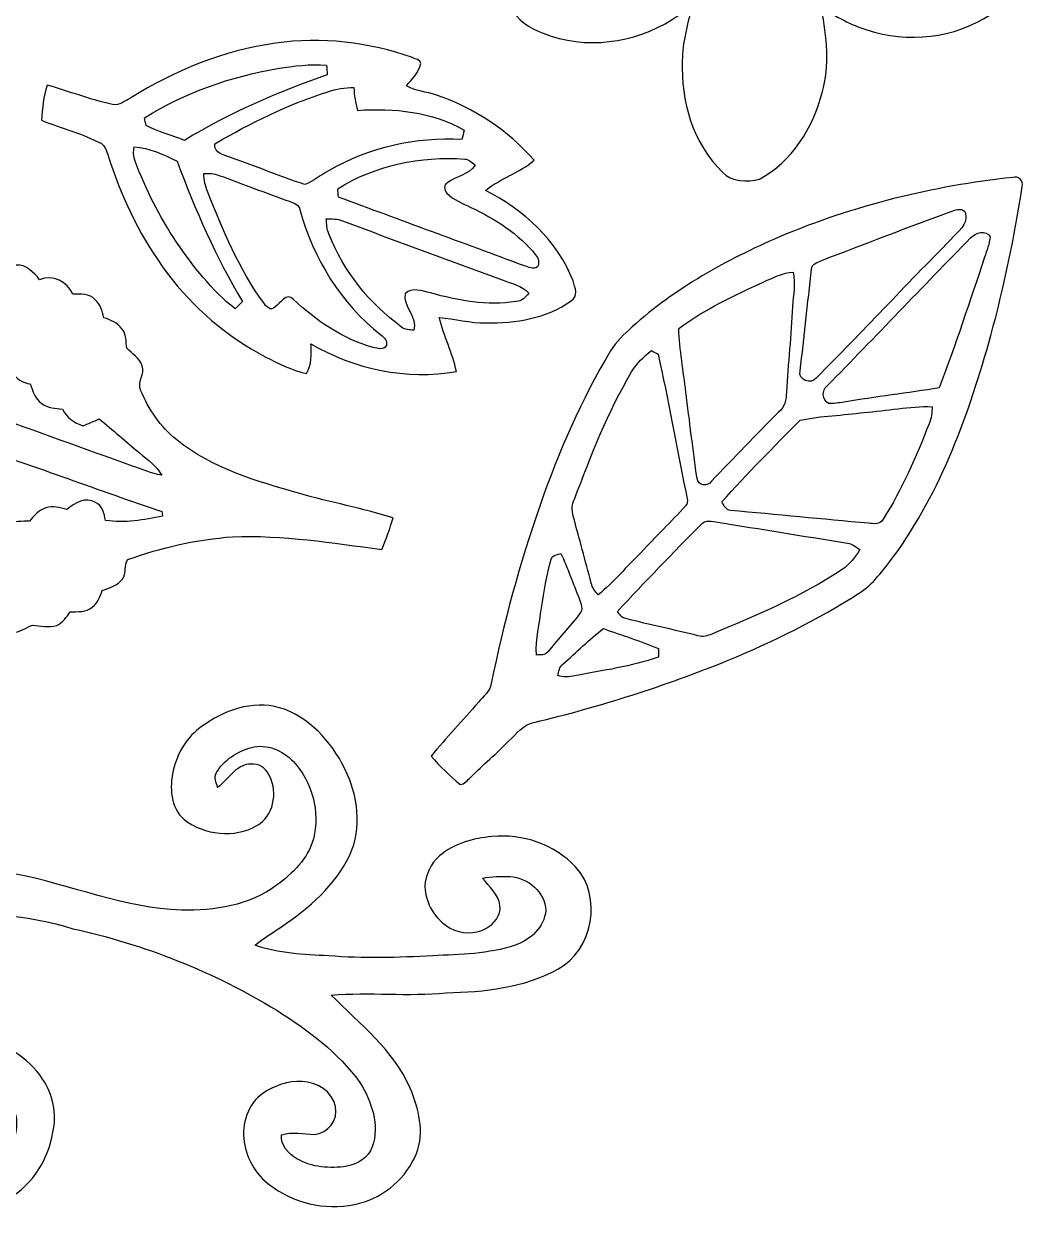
# Model space of a CAD drawing. Header units: centimetres. Extents: x -11.7 to 11.7, y -13.3 to 13.3.
# Drawn here: x -1.77 to 11.44, y -13.33 to 2.39 of the extents above; entities that cross this region are included whole.
import ezdxf

# ---------------------------------------------------------------- set-up
doc = ezdxf.new("R2010")
doc.units = ezdxf.units.CM
doc.header["$MEASUREMENT"] = 0
doc.layers.add('Camada 1', color=7, linetype='Continuous')

msp = doc.modelspace()

# ---------------------------------------------------------------- linework, layer by layer
at = {"layer": 'Camada 1', "color": 156}
for points, knots in [([(5.87092, 6.72253), (5.95665, 6.78602), (6.06283, 6.83823), (6.17254, 6.82271), (6.17254, 6.82271), (6.8587, 6.76592), (7.46583, 6.28085), (7.73818, 5.65891), (7.73818, 5.65891), (7.78333, 5.56153), (7.80625, 5.44934), (7.88704, 5.37245), (7.88704, 5.37245), (8.00417, 5.61128), (8.12305, 5.85504), (8.30721, 6.05048), (8.30721, 6.05048), (8.64059, 6.42513), (9.12529, 6.68301), (9.63153, 6.69288), (9.63153, 6.69288), (9.86825, 6.71405), (10.11025, 6.53379), (10.14801, 6.29742), (10.14801, 6.29742), (10.2824, 5.69524), (10.07533, 5.04189), (9.65763, 4.59527), (9.65763, 4.59527), (9.55604, 4.47781), (9.41809, 4.39737), (9.32638, 4.27073), (9.32638, 4.27073), (9.84708, 4.27284), (10.37766, 4.10069), (10.76077, 3.73944), (10.76077, 3.73944), (10.95798, 3.55141), (11.12626, 3.32317), (11.21233, 3.0621), (11.21233, 3.0621), (11.27619, 2.86103), (11.17988, 2.62149), (10.99784, 2.51566), (10.99784, 2.51566), (10.52194, 2.20345), (9.90177, 2.13218), (9.36412, 2.31527), (9.36412, 2.31527), (9.15034, 2.37243), (8.96761, 2.49977), (8.76723, 2.58692), (8.76723, 2.58692), (8.83567, 2.2232), (8.87659, 1.84467), (8.77534, 1.48237), (8.77534, 1.48237), (8.65116, 1.0234), (8.37881, 0.56938), (7.94666, 0.34466), (7.94666, 0.34466), (7.78474, 0.30339), (7.57765, 0.29986), (7.45771, 0.43673), (7.45771, 0.43673), (7.06754, 0.81138), (6.90597, 1.37795), (6.92784, 1.90782), (6.92784, 1.90782), (6.92714, 2.14453), (7.00122, 2.37137), (7.04249, 2.60208), (7.04249, 2.60208), (6.95642, 2.55763), (6.87599, 2.50367), (6.79484, 2.45109), (6.79484, 2.45109), (6.29496, 2.13359), (5.64515, 2.04716), (5.09023, 2.26764), (5.09023, 2.26764), (4.91912, 2.3368), (4.72827, 2.43134), (4.67606, 2.62502), (4.67606, 2.62502), (4.59951, 2.78553), (4.66972, 2.95804), (4.73004, 3.1108), (4.73004, 3.1108), (4.95618, 3.63149), (5.42712, 4.03401), (5.97076, 4.19206), (5.97076, 4.19206), (6.12844, 4.24108), (6.2925, 4.26402), (6.45337, 4.30072), (6.45337, 4.30072), (6.35353, 4.41325), (6.23217, 4.50391), (6.1348, 4.61856), (6.1348, 4.61856), (5.77849, 5.00803), (5.57917, 5.54177), (5.61622, 6.0706), (5.61622, 6.0706), (5.63245, 6.30237), (5.66983, 6.57506), (5.87092, 6.72253)], [0, 0, 0, 0, 0.03571429, 0.03571429, 0.03571429, 0.03571429, 0.07142857, 0.07142857, 0.07142857, 0.07142857, 0.10714286, 0.10714286, 0.10714286, 0.10714286, 0.14285714, 0.14285714, 0.14285714, 0.14285714, 0.17857143, 0.17857143, 0.17857143, 0.17857143, 0.21428571, 0.21428571, 0.21428571, 0.21428571, 0.25, 0.25, 0.25, 0.25, 0.28571429, 0.28571429, 0.28571429, 0.28571429, 0.32142857, 0.32142857, 0.32142857, 0.32142857, 0.35714286, 0.35714286, 0.35714286, 0.35714286, 0.39285714, 0.39285714, 0.39285714, 0.39285714, 0.42857143, 0.42857143, 0.42857143, 0.42857143, 0.46428571, 0.46428571, 0.46428571, 0.46428571, 0.5, 0.5, 0.5, 0.5, 0.53571429, 0.53571429, 0.53571429, 0.53571429, 0.57142857, 0.57142857, 0.57142857, 0.57142857, 0.60714286, 0.60714286, 0.60714286, 0.60714286, 0.64285714, 0.64285714, 0.64285714, 0.64285714, 0.67857143, 0.67857143, 0.67857143, 0.67857143, 0.71428571, 0.71428571, 0.71428571, 0.71428571, 0.75, 0.75, 0.75, 0.75, 0.78571429, 0.78571429, 0.78571429, 0.78571429, 0.82142857, 0.82142857, 0.82142857, 0.82142857, 0.85714286, 0.85714286, 0.85714286, 0.85714286, 0.89285714, 0.89285714, 0.89285714, 0.89285714, 0.92857143, 0.92857143, 0.92857143, 0.92857143, 1, 1, 1, 1]), ([(-0.35453, 1.41498), (0.22613, 1.77799), (0.87524, 2.04116), (1.55539, 2.13676), (1.55539, 2.13676), (2.16146, 2.22496), (2.78765, 2.15335), (3.36337, 1.94734), (3.36337, 1.94734), (3.39972, 1.92439), (3.47132, 1.92369), (3.4738, 1.86867), (3.4738, 1.86867), (3.45581, 1.74907), (3.35526, 1.66616), (3.28436, 1.57551), (3.28436, 1.57551), (3.40501, 1.50354), (3.54999, 1.49895), (3.68017, 1.45167), (3.68017, 1.45167), (4.17512, 1.28517), (4.62986, 0.98953), (4.96992, 0.59124), (4.96992, 0.59124), (4.77767, 0.4265), (4.52683, 0.35312), (4.33, 0.19507), (4.33, 0.19507), (4.82988, -0.06349), (5.28177, -0.46531), (5.48498, -1.00153), (5.48498, -1.00153), (5.5118, -1.08691), (5.56119, -1.20755), (5.45994, -1.26293), (5.45994, -1.26293), (5.13997, -1.49613), (4.72546, -1.56104), (4.33775, -1.55397), (4.33775, -1.55397), (4.1282, -1.56104), (3.92606, -1.49754), (3.71863, -1.48271), (3.71863, -1.48271), (3.77789, -1.72578), (3.89395, -1.95121), (3.94582, -2.19604), (3.94582, -2.19604), (3.29035, -2.31034), (2.59503, -2.16958), (2.02423, -1.8295), (2.02423, -1.8295), (2.03022, -1.96391), (2.0387, -2.10397), (1.96427, -2.2232), (1.96427, -2.2232), (1.77129, -2.18263), (1.59631, -2.08845), (1.42168, -2.00096), (1.42168, -2.00096), (0.91227, -1.73848), (0.4713, -1.3529), (0.12629, -0.89675), (0.12629, -0.89675), (-0.20601, -0.45614), (-0.45225, 0.04514), (-0.62512, 0.56797), (-0.62512, 0.56797), (-0.66111, 0.6491), (-0.66604, 0.756), (-0.74048, 0.81209), (-0.74048, 0.81209), (-0.99272, 0.9458), (-1.27175, 1.01494), (-1.53528, 1.12006), (-1.53528, 1.12006), (-1.52118, 1.27599), (-1.50707, 1.43403), (-1.45803, 1.58362), (-1.45803, 1.58362), (-1.1691, 1.50388), (-0.88971, 1.3903), (-0.59548, 1.32961), (-0.59548, 1.32961), (-0.50517, 1.3081), (-0.43003, 1.37688), (-0.35453, 1.41498)], [0, 0, 0, 0, 0.04347826, 0.04347826, 0.04347826, 0.04347826, 0.08695652, 0.08695652, 0.08695652, 0.08695652, 0.13043478, 0.13043478, 0.13043478, 0.13043478, 0.17391304, 0.17391304, 0.17391304, 0.17391304, 0.2173913, 0.2173913, 0.2173913, 0.2173913, 0.26086957, 0.26086957, 0.26086957, 0.26086957, 0.30434783, 0.30434783, 0.30434783, 0.30434783, 0.34782609, 0.34782609, 0.34782609, 0.34782609, 0.39130435, 0.39130435, 0.39130435, 0.39130435, 0.43478261, 0.43478261, 0.43478261, 0.43478261, 0.47826087, 0.47826087, 0.47826087, 0.47826087, 0.52173913, 0.52173913, 0.52173913, 0.52173913, 0.56521739, 0.56521739, 0.56521739, 0.56521739, 0.60869565, 0.60869565, 0.60869565, 0.60869565, 0.65217391, 0.65217391, 0.65217391, 0.65217391, 0.69565217, 0.69565217, 0.69565217, 0.69565217, 0.73913043, 0.73913043, 0.73913043, 0.73913043, 0.7826087, 0.7826087, 0.7826087, 0.7826087, 0.82608696, 0.82608696, 0.82608696, 0.82608696, 0.86956522, 0.86956522, 0.86956522, 0.86956522, 0.91304348, 0.91304348, 0.91304348, 0.91304348, 1, 1, 1, 1]), ([(1.58467, 1.8034), (1.58467, 1.8034), (1.58467, 1.8034), (1.58467, 1.8034), (1.58467, 1.8034), (0.96519, 1.69862), (0.36089, 1.48342), (-0.17426, 1.15288), (-0.17426, 1.15288), (-0.16791, 1.11794), (-0.1598, 1.08374), (-0.14993, 1.04951), (-0.14993, 1.04951), (0.01023, 0.9659), (0.18803, 0.92251), (0.35524, 0.85443), (0.35524, 0.85443), (0.94684, 1.21637), (1.58608, 1.49224), (2.23943, 1.72049), (2.23943, 1.72049), (2.23731, 1.7526), (2.23343, 1.81645), (2.23131, 1.8482), (2.23131, 1.8482), (2.01471, 1.86407), (1.79811, 1.83868), (1.58467, 1.8034)], [0, 0, 0, 0, 0.125, 0.125, 0.125, 0.125, 0.25, 0.25, 0.25, 0.25, 0.375, 0.375, 0.375, 0.375, 0.5, 0.5, 0.5, 0.5, 0.625, 0.625, 0.625, 0.625, 0.75, 0.75, 0.75, 0.75, 1, 1, 1, 1]), ([(2.24683, 1.49506), (2.24683, 1.49506), (2.24683, 1.49506), (2.24683, 1.49506), (2.24683, 1.49506), (1.72366, 1.32927), (1.22695, 1.0862), (0.75494, 0.80785), (0.75494, 0.80785), (0.74329, 0.67768), (0.88511, 0.6604), (0.97754, 0.62264), (0.97754, 0.62264), (1.3014, 0.51223), (1.61642, 0.37711), (1.94239, 0.27305), (1.94239, 0.27305), (2.06128, 0.30973), (2.1537, 0.40181), (2.26413, 0.45755), (2.26413, 0.45755), (2.79293, 0.7627), (3.40959, 0.89712), (4.01778, 0.86642), (4.01778, 0.86642), (4.02766, 0.90805), (4.03789, 0.94967), (4.04847, 0.99094), (4.04847, 0.99094), (3.62479, 1.23331), (3.11714, 1.28376), (2.63806, 1.25095), (2.63806, 1.25095), (2.6102, 1.34937), (2.59679, 1.45026), (2.59115, 1.55187), (2.59115, 1.55187), (2.47368, 1.55468), (2.35761, 1.53317), (2.24683, 1.49506)], [0, 0, 0, 0, 0.09090909, 0.09090909, 0.09090909, 0.09090909, 0.18181818, 0.18181818, 0.18181818, 0.18181818, 0.27272727, 0.27272727, 0.27272727, 0.27272727, 0.36363636, 0.36363636, 0.36363636, 0.36363636, 0.45454545, 0.45454545, 0.45454545, 0.45454545, 0.54545455, 0.54545455, 0.54545455, 0.54545455, 0.63636364, 0.63636364, 0.63636364, 0.63636364, 0.72727273, 0.72727273, 0.72727273, 0.72727273, 0.81818182, 0.81818182, 0.81818182, 0.81818182, 1, 1, 1, 1]), ([(-0.30938, 0.77116), (-0.30938, 0.77116), (-0.30938, 0.77116), (-0.30938, 0.77116), (-0.30938, 0.77116), (-0.32032, 0.70767), (-0.32349, 0.64276), (-0.29632, 0.58208), (-0.29632, 0.58208), (-0.15733, 0.20496), (0.0275, -0.15487), (0.24906, -0.49035), (0.24906, -0.49035), (0.47308, -0.80997), (0.71402, -1.12818), (1.02481, -1.36877), (1.02481, -1.36877), (1.05621, -1.33667), (1.08795, -1.30457), (1.12006, -1.27282), (1.12006, -1.27282), (0.77152, -0.6865), (0.49318, -0.06139), (0.25893, 0.5782), (0.25893, 0.5782), (0.0822, 0.66922), (-0.10971, 0.7514), (-0.30938, 0.77116)], [0, 0, 0, 0, 0.125, 0.125, 0.125, 0.125, 0.25, 0.25, 0.25, 0.25, 0.375, 0.375, 0.375, 0.375, 0.5, 0.5, 0.5, 0.5, 0.625, 0.625, 0.625, 0.625, 0.75, 0.75, 0.75, 0.75, 1, 1, 1, 1]), ([(2.37808, 0.21695), (2.37808, 0.21695), (2.37808, 0.21695), (2.37808, 0.21695), (2.37808, 0.21695), (2.38054, 0.18944), (2.38548, 0.13404), (2.38794, 0.10653), (2.38794, 0.10653), (3.20462, -0.19967), (4.02519, -0.49671), (4.84258, -0.80151), (4.84258, -0.80151), (4.89725, -0.81667), (4.96005, -0.85231), (5.01509, -0.81633), (5.01509, -0.81633), (5.0426, -0.76129), (5.03202, -0.70061), (4.99039, -0.65687), (4.99039, -0.65687), (4.76849, -0.37465), (4.45557, -0.18308), (4.13597, -0.03033), (4.13597, -0.03033), (4.02624, 0.02433), (3.90489, 0.06631), (3.82023, 0.15875), (3.82023, 0.15875), (3.78142, 0.19227), (3.77472, 0.27057), (3.82693, 0.29562), (3.82693, 0.29562), (3.94404, 0.38311), (4.10951, 0.39899), (4.19417, 0.52916), (4.19417, 0.52916), (4.14901, 0.55633), (4.11161, 0.60678), (4.05553, 0.60854), (4.05553, 0.60854), (3.47486, 0.64876), (2.87513, 0.5267), (2.37808, 0.21695)], [0, 0, 0, 0, 0.08333333, 0.08333333, 0.08333333, 0.08333333, 0.16666667, 0.16666667, 0.16666667, 0.16666667, 0.25, 0.25, 0.25, 0.25, 0.33333333, 0.33333333, 0.33333333, 0.33333333, 0.41666667, 0.41666667, 0.41666667, 0.41666667, 0.5, 0.5, 0.5, 0.5, 0.58333333, 0.58333333, 0.58333333, 0.58333333, 0.66666667, 0.66666667, 0.66666667, 0.66666667, 0.75, 0.75, 0.75, 0.75, 0.83333333, 0.83333333, 0.83333333, 0.83333333, 1, 1, 1, 1]), ([(0.60888, 0.41521), (0.60888, 0.41521), (0.60888, 0.41521), (0.60888, 0.41521), (0.60888, 0.41521), (0.6117, 0.33197), (0.62793, 0.24977), (0.66111, 0.17285), (0.66111, 0.17285), (0.86042, -0.33372), (1.07492, -0.84208), (1.39593, -1.28551), (1.39593, -1.28551), (1.42733, -1.33561), (1.49789, -1.40935), (1.55327, -1.34408), (1.55327, -1.34408), (1.6196, -1.29504), (1.70215, -1.15111), (1.79105, -1.24071), (1.79105, -1.24071), (2.09055, -1.52788), (2.44686, -1.76423), (2.84797, -1.88066), (2.84797, -1.88066), (2.90442, -1.89089), (2.98696, -1.92122), (3.02083, -1.8549), (3.02083, -1.8549), (3.03742, -1.79139), (2.99154, -1.74659), (2.94604, -1.71167), (2.94604, -1.71167), (2.42111, -1.29857), (2.05139, -0.70272), (1.87924, -0.05997), (1.87924, -0.05997), (1.87006, 0.01093), (1.7928, 0.0268), (1.73848, 0.05079), (1.73848, 0.05079), (1.42769, 0.16191), (1.11936, 0.27905), (0.80963, 0.39263), (0.80963, 0.39263), (0.74577, 0.41945), (0.67627, 0.41875), (0.60888, 0.41521)], [0, 0, 0, 0, 0.07692308, 0.07692308, 0.07692308, 0.07692308, 0.15384615, 0.15384615, 0.15384615, 0.15384615, 0.23076923, 0.23076923, 0.23076923, 0.23076923, 0.30769231, 0.30769231, 0.30769231, 0.30769231, 0.38461538, 0.38461538, 0.38461538, 0.38461538, 0.46153846, 0.46153846, 0.46153846, 0.46153846, 0.53846154, 0.53846154, 0.53846154, 0.53846154, 0.61538462, 0.61538462, 0.61538462, 0.61538462, 0.69230769, 0.69230769, 0.69230769, 0.69230769, 0.76923077, 0.76923077, 0.76923077, 0.76923077, 0.84615385, 0.84615385, 0.84615385, 0.84615385, 1, 1, 1, 1]), ([(8.2109, -0.41909), (9.19091, -0.00565), (10.23479, 0.25293), (11.29135, 0.36583), (11.29135, 0.36583), (11.36261, 0.39158), (11.44198, 0.31855), (11.41482, 0.24589), (11.41482, 0.24589), (11.3171, -0.41733), (11.17599, -1.07385), (11.00242, -1.72084), (11.00242, -1.72084), (10.71633, -2.74601), (10.34944, -3.77225), (9.71795, -4.63973), (9.71795, -4.63973), (9.57862, -4.81471), (9.44986, -5.00873), (9.25476, -5.12692), (9.25476, -5.12692), (8.71149, -5.47687), (8.12835, -5.7605), (7.53251, -6.00886), (7.53251, -6.00886), (6.70031, -6.34576), (5.8427, -6.62057), (4.96922, -6.82907), (4.96922, -6.82907), (4.82706, -6.85658), (4.73816, -6.97971), (4.63868, -7.07284), (4.63868, -7.07284), (4.47815, -7.24217), (4.29331, -7.38575), (4.13244, -7.55438), (4.13244, -7.55438), (4.09046, -7.59037), (4.05448, -7.64611), (3.99379, -7.64928), (3.99379, -7.64928), (3.85762, -7.53392), (3.72779, -7.40938), (3.61102, -7.27428), (3.61102, -7.27428), (3.81141, -7.03014), (4.02695, -6.79979), (4.23545, -6.56307), (4.23545, -6.56307), (4.29965, -6.48687), (4.38996, -6.4209), (4.40513, -6.31613), (4.40513, -6.31613), (4.56564, -5.51673), (4.7833, -4.72934), (5.05001, -3.95922), (5.05001, -3.95922), (5.29907, -3.25542), (5.59399, -2.56433), (5.98028, -1.92405), (5.98028, -1.92405), (6.05225, -1.80021), (6.16267, -1.70638), (6.26426, -1.60796), (6.26426, -1.60796), (6.83577, -1.09889), (7.51063, -0.72002), (8.2109, -0.41909)], [0, 0, 0, 0, 0.05555556, 0.05555556, 0.05555556, 0.05555556, 0.11111111, 0.11111111, 0.11111111, 0.11111111, 0.16666667, 0.16666667, 0.16666667, 0.16666667, 0.22222222, 0.22222222, 0.22222222, 0.22222222, 0.27777778, 0.27777778, 0.27777778, 0.27777778, 0.33333333, 0.33333333, 0.33333333, 0.33333333, 0.38888889, 0.38888889, 0.38888889, 0.38888889, 0.44444444, 0.44444444, 0.44444444, 0.44444444, 0.5, 0.5, 0.5, 0.5, 0.55555556, 0.55555556, 0.55555556, 0.55555556, 0.61111111, 0.61111111, 0.61111111, 0.61111111, 0.66666667, 0.66666667, 0.66666667, 0.66666667, 0.72222222, 0.72222222, 0.72222222, 0.72222222, 0.77777778, 0.77777778, 0.77777778, 0.77777778, 0.83333333, 0.83333333, 0.83333333, 0.83333333, 0.88888889, 0.88888889, 0.88888889, 0.88888889, 1, 1, 1, 1]), ([(10.49055, -0.07937), (10.49055, -0.07937), (10.49055, -0.07937), (10.49055, -0.07937), (10.49055, -0.07937), (9.9141, -0.28821), (9.34261, -0.51047), (8.7704, -0.7306), (8.7704, -0.7306), (8.71677, -0.756), (8.63458, -0.77223), (8.63423, -0.84666), (8.63423, -0.84666), (8.58307, -1.29399), (8.53687, -1.74201), (8.4843, -2.18897), (8.4843, -2.18897), (8.44337, -2.30998), (8.63458, -2.37208), (8.69984, -2.28035), (8.69984, -2.28035), (9.29604, -1.6764), (9.87743, -1.05833), (10.47291, -0.45366), (10.47291, -0.45366), (10.5597, -0.35243), (10.70539, -0.25964), (10.66765, -0.10583), (10.66765, -0.10583), (10.63308, -0.02821), (10.55122, -0.05961), (10.49055, -0.07937)], [0, 0, 0, 0, 0.11111111, 0.11111111, 0.11111111, 0.11111111, 0.22222222, 0.22222222, 0.22222222, 0.22222222, 0.33333333, 0.33333333, 0.33333333, 0.33333333, 0.44444444, 0.44444444, 0.44444444, 0.44444444, 0.55555556, 0.55555556, 0.55555556, 0.55555556, 0.66666667, 0.66666667, 0.66666667, 0.66666667, 0.77777778, 0.77777778, 0.77777778, 0.77777778, 1, 1, 1, 1]), ([(2.22744, -0.18274), (2.22744, -0.18274), (2.22744, -0.18274), (2.22744, -0.18274), (2.22744, -0.18274), (2.2299, -0.2487), (2.23485, -0.31574), (2.2606, -0.37782), (2.2606, -0.37782), (2.4518, -0.871), (2.7961, -1.29928), (3.22226, -1.61008), (3.22226, -1.61008), (3.26602, -1.64818), (3.32668, -1.64324), (3.38101, -1.65135), (3.38101, -1.65135), (3.43464, -1.4753), (3.23814, -1.34372), (3.26672, -1.16945), (3.26672, -1.16945), (3.35597, -1.07984), (3.49462, -1.13488), (3.6015, -1.1578), (3.6015, -1.1578), (3.96733, -1.26293), (4.35292, -1.33173), (4.73287, -1.27353), (4.73287, -1.27353), (4.80625, -1.26753), (4.85985, -1.21813), (4.90185, -1.1617), (4.90185, -1.1617), (4.80871, -1.06257), (4.67289, -1.03328), (4.55048, -0.98743), (4.55048, -0.98743), (3.84668, -0.72813), (3.14254, -0.46918), (2.43981, -0.20778), (2.43981, -0.20778), (2.37243, -0.17955), (2.2987, -0.18133), (2.22744, -0.18274)], [0, 0, 0, 0, 0.08333333, 0.08333333, 0.08333333, 0.08333333, 0.16666667, 0.16666667, 0.16666667, 0.16666667, 0.25, 0.25, 0.25, 0.25, 0.33333333, 0.33333333, 0.33333333, 0.33333333, 0.41666667, 0.41666667, 0.41666667, 0.41666667, 0.5, 0.5, 0.5, 0.5, 0.58333333, 0.58333333, 0.58333333, 0.58333333, 0.66666667, 0.66666667, 0.66666667, 0.66666667, 0.75, 0.75, 0.75, 0.75, 0.83333333, 0.83333333, 0.83333333, 0.83333333, 1, 1, 1, 1]), ([(10.73431, -0.4332), (10.73431, -0.4332), (10.73431, -0.4332), (10.73431, -0.4332), (10.73431, -0.4332), (10.09931, -1.0802), (9.47596, -1.73848), (8.84096, -2.38548), (8.84096, -2.38548), (8.76335, -2.4451), (8.7771, -2.56928), (8.85718, -2.62042), (8.85718, -2.62042), (8.92598, -2.62395), (8.99407, -2.60984), (9.06251, -2.59997), (9.06251, -2.59997), (9.4809, -2.53223), (9.90177, -2.47791), (10.32087, -2.41299), (10.32087, -2.41299), (10.53677, -1.84467), (10.72373, -1.26505), (10.91988, -0.68896), (10.91988, -0.68896), (10.9488, -0.59972), (10.98196, -0.51082), (10.99502, -0.41768), (10.99502, -0.41768), (10.93716, -0.32244), (10.79641, -0.36194), (10.73431, -0.4332)], [0, 0, 0, 0, 0.11111111, 0.11111111, 0.11111111, 0.11111111, 0.22222222, 0.22222222, 0.22222222, 0.22222222, 0.33333333, 0.33333333, 0.33333333, 0.33333333, 0.44444444, 0.44444444, 0.44444444, 0.44444444, 0.55555556, 0.55555556, 0.55555556, 0.55555556, 0.66666667, 0.66666667, 0.66666667, 0.66666667, 0.77777778, 0.77777778, 0.77777778, 0.77777778, 1, 1, 1, 1]), ([(-2.07115, -0.92816), (-2.01295, -0.87207), (-1.95932, -0.7888), (-1.86831, -0.79128), (-1.86831, -0.79128), (-1.73248, -0.77857), (-1.63653, -0.8911), (-1.55751, -0.9846), (-1.55751, -0.9846), (-1.3836, -0.91193), (-1.19486, -1.00929), (-1.11972, -1.17439), (-1.11972, -1.17439), (-1.01847, -1.17403), (-0.89887, -1.16346), (-0.82585, -1.24919), (-0.82585, -1.24919), (-0.75211, -1.30632), (-0.73235, -1.40017), (-0.71013, -1.4859), (-0.71013, -1.4859), (-0.6223, -1.51906), (-0.52528, -1.55081), (-0.47096, -1.63405), (-0.47096, -1.63405), (-0.40815, -1.70427), (-0.4205, -1.80304), (-0.40781, -1.88982), (-0.40781, -1.88982), (-0.33725, -1.96427), (-0.23707, -2.01789), (-0.20284, -2.12124), (-0.20284, -2.12124), (-0.16191, -2.22956), (-0.27269, -2.33469), (-0.22647, -2.44193), (-0.22647, -2.44193), (-0.11711, -2.69168), (0.03562, -2.92876), (0.25293, -3.09845), (0.25293, -3.09845), (0.71825, -3.47661), (1.30739, -3.64489), (1.87395, -3.80612), (1.87395, -3.80612), (2.28247, -3.9243), (2.70191, -4.0019), (3.10797, -4.12784), (3.10797, -4.12784), (3.07021, -4.27073), (3.0173, -4.40937), (2.95945, -4.54518), (2.95945, -4.54518), (2.30645, -4.4591), (1.65028, -4.35397), (0.98918, -4.3769), (0.98918, -4.3769), (0.51752, -4.41607), (0.04938, -4.51555), (-0.39441, -4.67959), (-0.39441, -4.67959), (-0.44484, -4.75262), (-0.4071, -4.86163), (-0.46389, -4.93572), (-0.46389, -4.93572), (-0.52634, -5.02391), (-0.635, -5.05319), (-0.73096, -5.08847), (-0.73096, -5.08847), (-0.76129, -5.16854), (-0.79162, -5.25497), (-0.86395, -5.30718), (-0.86395, -5.30718), (-0.94402, -5.3781), (-1.05657, -5.36434), (-1.15464, -5.36999), (-1.15464, -5.36999), (-1.20473, -5.4356), (-1.25095, -5.51249), (-1.32891, -5.54777), (-1.32891, -5.54777), (-1.4351, -5.58517), (-1.54622, -5.54708), (-1.65417, -5.54496), (-1.65417, -5.54496), (-1.73777, -5.5753), (-1.81256, -5.63879), (-1.905, -5.6395), (-1.905, -5.6395), (-1.98613, -5.64198), (-2.05139, -5.58623), (-2.11878, -5.54918), (-2.11878, -5.54918), (-2.22496, -5.59611), (-2.34562, -5.66807), (-2.46238, -5.60987), (-2.46238, -5.60987), (-2.5647, -5.57564), (-2.58762, -5.46169), (-2.61796, -5.37245), (-2.61796, -5.37245), (-2.65112, -5.2712), (-2.74637, -5.17771), (-2.70262, -5.06377), (-2.70262, -5.06377), (-2.67582, -4.94064), (-2.5534, -4.88385), (-2.44827, -4.84011), (-2.44827, -4.84011), (-2.42393, -4.75684), (-2.41299, -4.66302), (-2.35196, -4.59634), (-2.35196, -4.59634), (-2.28811, -4.52542), (-2.19392, -4.49791), (-2.10819, -4.46439), (-2.10819, -4.46439), (-2.08597, -4.3769), (-2.05598, -4.28412), (-1.97696, -4.23121), (-1.97696, -4.23121), (-1.89934, -4.15995), (-1.78788, -4.17617), (-1.69157, -4.17405), (-1.69157, -4.17405), (-1.63159, -4.10245), (-1.57056, -4.02061), (-1.4746, -3.99803), (-1.4746, -3.99803), (-1.38465, -3.96063), (-1.2908, -4.00049), (-1.20085, -4.01637), (-1.20085, -4.01637), (-1.09607, -3.93417), (-0.95074, -3.84315), (-0.8195, -3.92606), (-0.8195, -3.92606), (-0.72531, -3.96628), (-0.7066, -4.07282), (-0.68791, -4.16172), (-0.68791, -4.16172), (-0.43497, -4.20582), (-0.18167, -4.1543), (0.06631, -4.10632), (0.06631, -4.10632), (0.06349, -4.09117), (0.05856, -4.06118), (0.05608, -4.04636), (0.05608, -4.04636), (-0.7747, -3.7659), (-1.59419, -3.45086), (-2.43028, -3.18698), (-2.43028, -3.18698), (-2.48391, -3.2706), (-2.53753, -3.37889), (-2.64795, -3.39443), (-2.64795, -3.39443), (-2.75624, -3.41911), (-2.84692, -3.34539), (-2.93863, -3.30234), (-2.93863, -3.30234), (-3.01871, -3.30093), (-3.09457, -3.34186), (-3.1757, -3.3348), (-3.1757, -3.3348), (-3.29247, -3.33304), (-3.37361, -3.23778), (-3.43923, -3.15312), (-3.43923, -3.15312), (-3.53236, -3.1556), (-3.63607, -3.17641), (-3.71686, -3.11714), (-3.71686, -3.11714), (-3.81175, -3.06951), (-3.84562, -2.96438), (-3.88443, -2.87372), (-3.88443, -2.87372), (-3.97191, -2.84868), (-4.07034, -2.82999), (-4.12925, -2.75378), (-4.12925, -2.75378), (-4.19028, -2.69168), (-4.18923, -2.59927), (-4.2104, -2.52024), (-4.2104, -2.52024), (-4.32399, -2.48072), (-4.45276, -2.41793), (-4.48027, -2.28847), (-4.48027, -2.28847), (-4.5159, -2.19957), (-4.44853, -2.12266), (-4.4016, -2.05458), (-4.4016, -2.05458), (-4.33034, -1.96603), (-4.34021, -1.81856), (-4.22205, -1.76954), (-4.22205, -1.76954), (-4.09963, -1.70673), (-3.96662, -1.77095), (-3.85655, -1.8295), (-3.85655, -1.8295), (-3.72674, -1.69721), (-3.52178, -1.7279), (-3.38561, -1.83373), (-3.38561, -1.83373), (-3.29988, -1.80092), (-3.21027, -1.75506), (-3.11608, -1.78223), (-3.11608, -1.78223), (-3.0113, -1.79987), (-2.94252, -1.88595), (-2.885, -1.96778), (-2.885, -1.96778), (-2.78553, -1.97272), (-2.67263, -1.96074), (-2.59009, -2.02881), (-2.59009, -2.02881), (-2.51812, -2.08033), (-2.48143, -2.16322), (-2.45075, -2.24367), (-2.45075, -2.24367), (-2.32163, -2.26024), (-2.17416, -2.31281), (-2.13325, -2.45075), (-2.13325, -2.45075), (-2.09055, -2.56575), (-2.18015, -2.66171), (-2.23697, -2.75166), (-2.23697, -2.75166), (-1.60619, -2.99295), (-0.96767, -3.21274), (-0.33338, -3.44452), (-0.33338, -3.44452), (-0.2053, -3.48826), (-0.08042, -3.54471), (0.05467, -3.56305), (0.05467, -3.56305), (-0.01269, -3.43923), (-0.13545, -3.36337), (-0.23741, -3.27096), (-0.23741, -3.27096), (-0.41909, -3.1249), (-0.59055, -2.96615), (-0.77328, -2.82117), (-0.77328, -2.82117), (-0.84384, -2.85467), (-0.9151, -2.88678), (-0.98743, -2.9157), (-0.98743, -2.9157), (-1.09926, -2.87197), (-1.20438, -2.80563), (-1.25623, -2.69309), (-1.25623, -2.69309), (-1.34937, -2.68216), (-1.44921, -2.67794), (-1.52717, -2.61937), (-1.52717, -2.61937), (-1.61854, -2.56258), (-1.64641, -2.45285), (-1.68205, -2.35902), (-1.68205, -2.35902), (-1.8817, -2.33539), (-2.0193, -2.13924), (-1.96956, -1.94344), (-1.96956, -1.94344), (-2.03588, -1.89052), (-2.11172, -1.84185), (-2.14806, -1.76247), (-2.14806, -1.76247), (-2.19533, -1.67604), (-2.16181, -1.57726), (-2.15265, -1.48624), (-2.15265, -1.48624), (-2.24613, -1.39805), (-2.34562, -1.27212), (-2.2941, -1.13595), (-2.2941, -1.13595), (-2.26272, -1.02799), (-2.13783, -1.00646), (-2.07115, -0.92816)], [0, 0, 0, 0, 0.01408451, 0.01408451, 0.01408451, 0.01408451, 0.02816901, 0.02816901, 0.02816901, 0.02816901, 0.04225352, 0.04225352, 0.04225352, 0.04225352, 0.05633803, 0.05633803, 0.05633803, 0.05633803, 0.07042254, 0.07042254, 0.07042254, 0.07042254, 0.08450704, 0.08450704, 0.08450704, 0.08450704, 0.09859155, 0.09859155, 0.09859155, 0.09859155, 0.11267606, 0.11267606, 0.11267606, 0.11267606, 0.12676056, 0.12676056, 0.12676056, 0.12676056, 0.14084507, 0.14084507, 0.14084507, 0.14084507, 0.15492958, 0.15492958, 0.15492958, 0.15492958, 0.16901408, 0.16901408, 0.16901408, 0.16901408, 0.18309859, 0.18309859, 0.18309859, 0.18309859, 0.1971831, 0.1971831, 0.1971831, 0.1971831, 0.21126761, 0.21126761, 0.21126761, 0.21126761, 0.22535211, 0.22535211, 0.22535211, 0.22535211, 0.23943662, 0.23943662, 0.23943662, 0.23943662, 0.25352113, 0.25352113, 0.25352113, 0.25352113, 0.26760563, 0.26760563, 0.26760563, 0.26760563, 0.28169014, 0.28169014, 0.28169014, 0.28169014, 0.29577465, 0.29577465, 0.29577465, 0.29577465, 0.30985915, 0.30985915, 0.30985915, 0.30985915, 0.32394366, 0.32394366, 0.32394366, 0.32394366, 0.33802817, 0.33802817, 0.33802817, 0.33802817, 0.35211268, 0.35211268, 0.35211268, 0.35211268, 0.36619718, 0.36619718, 0.36619718, 0.36619718, 0.38028169, 0.38028169, 0.38028169, 0.38028169, 0.3943662, 0.3943662, 0.3943662, 0.3943662, 0.4084507, 0.4084507, 0.4084507, 0.4084507, 0.42253521, 0.42253521, 0.42253521, 0.42253521, 0.43661972, 0.43661972, 0.43661972, 0.43661972, 0.45070423, 0.45070423, 0.45070423, 0.45070423, 0.46478873, 0.46478873, 0.46478873, 0.46478873, 0.47887324, 0.47887324, 0.47887324, 0.47887324, 0.49295775, 0.49295775, 0.49295775, 0.49295775, 0.50704225, 0.50704225, 0.50704225, 0.50704225, 0.52112676, 0.52112676, 0.52112676, 0.52112676, 0.53521127, 0.53521127, 0.53521127, 0.53521127, 0.54929577, 0.54929577, 0.54929577, 0.54929577, 0.56338028, 0.56338028, 0.56338028, 0.56338028, 0.57746479, 0.57746479, 0.57746479, 0.57746479, 0.5915493, 0.5915493, 0.5915493, 0.5915493, 0.6056338, 0.6056338, 0.6056338, 0.6056338, 0.61971831, 0.61971831, 0.61971831, 0.61971831, 0.63380282, 0.63380282, 0.63380282, 0.63380282, 0.64788732, 0.64788732, 0.64788732, 0.64788732, 0.66197183, 0.66197183, 0.66197183, 0.66197183, 0.67605634, 0.67605634, 0.67605634, 0.67605634, 0.69014085, 0.69014085, 0.69014085, 0.69014085, 0.70422535, 0.70422535, 0.70422535, 0.70422535, 0.71830986, 0.71830986, 0.71830986, 0.71830986, 0.73239437, 0.73239437, 0.73239437, 0.73239437, 0.74647887, 0.74647887, 0.74647887, 0.74647887, 0.76056338, 0.76056338, 0.76056338, 0.76056338, 0.77464789, 0.77464789, 0.77464789, 0.77464789, 0.78873239, 0.78873239, 0.78873239, 0.78873239, 0.8028169, 0.8028169, 0.8028169, 0.8028169, 0.81690141, 0.81690141, 0.81690141, 0.81690141, 0.83098592, 0.83098592, 0.83098592, 0.83098592, 0.84507042, 0.84507042, 0.84507042, 0.84507042, 0.85915493, 0.85915493, 0.85915493, 0.85915493, 0.87323944, 0.87323944, 0.87323944, 0.87323944, 0.88732394, 0.88732394, 0.88732394, 0.88732394, 0.90140845, 0.90140845, 0.90140845, 0.90140845, 0.91549296, 0.91549296, 0.91549296, 0.91549296, 0.92957746, 0.92957746, 0.92957746, 0.92957746, 0.94366197, 0.94366197, 0.94366197, 0.94366197, 0.95774648, 0.95774648, 0.95774648, 0.95774648, 0.97183099, 0.97183099, 0.97183099, 0.97183099, 1, 1, 1, 1]), ([(8.00311, -1.01353), (8.00311, -1.01353), (8.00311, -1.01353), (8.00311, -1.01353), (8.00311, -1.01353), (7.61505, -1.18991), (7.22524, -1.37371), (6.88199, -1.62913), (6.88199, -1.62913), (6.88939, -1.91169), (6.94407, -2.18968), (6.97511, -2.46979), (6.97511, -2.46979), (7.02627, -2.84902), (7.06649, -3.23074), (7.12328, -3.60927), (7.12328, -3.60927), (7.13809, -3.70311), (7.26193, -3.72109), (7.31166, -3.64418), (7.31166, -3.64418), (7.60942, -3.34151), (7.89905, -3.03106), (8.19996, -2.73156), (8.19996, -2.73156), (8.27863, -2.667), (8.30226, -2.56645), (8.30192, -2.46873), (8.30192, -2.46873), (8.32484, -2.09091), (8.36612, -1.7145), (8.38305, -1.33667), (8.38305, -1.33667), (8.39045, -1.18674), (8.42715, -1.03575), (8.39187, -0.88652), (8.39187, -0.88652), (8.25183, -0.88935), (8.12835, -0.96026), (8.00311, -1.01353)], [0, 0, 0, 0, 0.09090909, 0.09090909, 0.09090909, 0.09090909, 0.18181818, 0.18181818, 0.18181818, 0.18181818, 0.27272727, 0.27272727, 0.27272727, 0.27272727, 0.36363636, 0.36363636, 0.36363636, 0.36363636, 0.45454545, 0.45454545, 0.45454545, 0.45454545, 0.54545455, 0.54545455, 0.54545455, 0.54545455, 0.63636364, 0.63636364, 0.63636364, 0.63636364, 0.72727273, 0.72727273, 0.72727273, 0.72727273, 0.81818182, 0.81818182, 0.81818182, 0.81818182, 1, 1, 1, 1]), ([(6.25897, -2.20132), (6.25897, -2.20132), (6.25897, -2.20132), (6.25897, -2.20132), (6.25897, -2.20132), (5.94323, -2.72979), (5.72311, -3.30729), (5.50367, -3.8802), (5.50367, -3.8802), (5.47229, -3.95111), (5.46417, -4.03083), (5.48852, -4.10527), (5.48852, -4.10527), (5.56718, -4.40019), (5.64656, -4.69511), (5.72593, -4.98968), (5.72593, -4.98968), (5.73792, -5.05037), (5.77814, -5.09798), (5.81659, -5.14456), (5.81659, -5.14456), (6.02261, -4.97628), (6.19407, -4.77061), (6.38281, -4.58399), (6.38281, -4.58399), (6.57613, -4.37656), (6.78356, -4.18146), (6.97052, -3.96804), (6.97052, -3.96804), (7.02239, -3.91512), (6.97934, -3.83998), (6.97406, -3.77859), (6.97406, -3.77859), (6.84494, -3.17605), (6.74546, -2.56716), (6.60752, -1.96673), (6.60752, -1.96673), (6.58566, -1.95509), (6.5419, -1.9318), (6.52003, -1.92017), (6.52003, -1.92017), (6.41843, -1.99884), (6.32319, -2.08879), (6.25897, -2.20132)], [0, 0, 0, 0, 0.08333333, 0.08333333, 0.08333333, 0.08333333, 0.16666667, 0.16666667, 0.16666667, 0.16666667, 0.25, 0.25, 0.25, 0.25, 0.33333333, 0.33333333, 0.33333333, 0.33333333, 0.41666667, 0.41666667, 0.41666667, 0.41666667, 0.5, 0.5, 0.5, 0.5, 0.58333333, 0.58333333, 0.58333333, 0.58333333, 0.66666667, 0.66666667, 0.66666667, 0.66666667, 0.75, 0.75, 0.75, 0.75, 0.83333333, 0.83333333, 0.83333333, 0.83333333, 1, 1, 1, 1]), ([(9.3285, -2.73719), (9.3285, -2.73719), (9.3285, -2.73719), (9.3285, -2.73719), (9.3285, -2.73719), (9.04804, -2.77566), (8.76194, -2.77953), (8.48501, -2.83951), (8.48501, -2.83951), (8.13293, -3.19193), (7.78228, -3.54753), (7.44926, -3.91829), (7.44926, -3.91829), (7.47854, -3.96239), (7.50393, -4.0259), (7.56601, -4.03048), (7.56601, -4.03048), (8.17245, -4.08693), (8.77887, -4.14443), (9.38564, -4.20017), (9.38564, -4.20017), (9.45373, -4.20475), (9.54369, -4.22275), (9.57967, -4.14584), (9.57967, -4.14584), (9.83192, -3.7525), (10.01535, -3.31998), (10.18645, -2.88678), (10.18645, -2.88678), (10.21749, -2.81515), (10.22456, -2.73755), (10.22702, -2.66064), (10.22702, -2.66064), (9.9254, -2.64936), (9.62837, -2.71744), (9.3285, -2.73719)], [0, 0, 0, 0, 0.1, 0.1, 0.1, 0.1, 0.2, 0.2, 0.2, 0.2, 0.3, 0.3, 0.3, 0.3, 0.4, 0.4, 0.4, 0.4, 0.5, 0.5, 0.5, 0.5, 0.6, 0.6, 0.6, 0.6, 0.7, 0.7, 0.7, 0.7, 0.8, 0.8, 0.8, 0.8, 1, 1, 1, 1]), ([(7.17585, -4.21393), (7.17585, -4.21393), (7.17585, -4.21393), (7.17585, -4.21393), (7.17585, -4.21393), (6.80402, -4.59351), (6.4322, -4.97311), (6.07165, -5.36327), (6.07165, -5.36327), (6.10234, -5.40137), (6.12775, -5.45217), (6.18277, -5.45889), (6.18277, -5.45889), (6.49886, -5.53861), (6.81777, -5.60634), (7.13458, -5.68359), (7.13458, -5.68359), (7.19666, -5.70442), (7.26086, -5.68713), (7.31872, -5.66173), (7.31872, -5.66173), (7.90997, -5.41548), (8.50582, -5.16536), (9.04063, -4.80835), (9.04063, -4.80835), (9.14047, -4.74415), (9.21244, -4.64714), (9.27169, -4.54625), (9.27169, -4.54625), (9.21419, -4.50532), (9.15423, -4.46439), (9.08261, -4.45735), (9.08261, -4.45735), (8.52099, -4.36667), (7.95901, -4.27848), (7.39844, -4.18324), (7.39844, -4.18324), (7.32472, -4.179), (7.22877, -4.14408), (7.17585, -4.21393)], [0, 0, 0, 0, 0.09090909, 0.09090909, 0.09090909, 0.09090909, 0.18181818, 0.18181818, 0.18181818, 0.18181818, 0.27272727, 0.27272727, 0.27272727, 0.27272727, 0.36363636, 0.36363636, 0.36363636, 0.36363636, 0.45454545, 0.45454545, 0.45454545, 0.45454545, 0.54545455, 0.54545455, 0.54545455, 0.54545455, 0.63636364, 0.63636364, 0.63636364, 0.63636364, 0.72727273, 0.72727273, 0.72727273, 0.72727273, 0.81818182, 0.81818182, 0.81818182, 0.81818182, 1, 1, 1, 1]), ([(5.19818, -4.67289), (5.19818, -4.67289), (5.19818, -4.67289), (5.19818, -4.67289), (5.19818, -4.67289), (5.13257, -4.88209), (5.10645, -5.10187), (5.06942, -5.31777), (5.06942, -5.31777), (5.04013, -5.52414), (4.98934, -5.73017), (5.00097, -5.94006), (5.00097, -5.94006), (5.05354, -5.93336), (5.11986, -5.94924), (5.15267, -5.89492), (5.15267, -5.89492), (5.29449, -5.73017), (5.4356, -5.56506), (5.57213, -5.39608), (5.57213, -5.39608), (5.62856, -5.33893), (5.58729, -5.25673), (5.56648, -5.19324), (5.56648, -5.19324), (5.48604, -4.99497), (5.41406, -4.79283), (5.32448, -4.59809), (5.32448, -4.59809), (5.28143, -4.61715), (5.21017, -4.61503), (5.19818, -4.67289)], [0, 0, 0, 0, 0.11111111, 0.11111111, 0.11111111, 0.11111111, 0.22222222, 0.22222222, 0.22222222, 0.22222222, 0.33333333, 0.33333333, 0.33333333, 0.33333333, 0.44444444, 0.44444444, 0.44444444, 0.44444444, 0.55555556, 0.55555556, 0.55555556, 0.55555556, 0.66666667, 0.66666667, 0.66666667, 0.66666667, 0.77777778, 0.77777778, 0.77777778, 0.77777778, 1, 1, 1, 1]), ([(5.35199, -6.0579), (5.35199, -6.0579), (5.35199, -6.0579), (5.35199, -6.0579), (5.35199, -6.0579), (5.30189, -6.09247), (5.30119, -6.15738), (5.28355, -6.2103), (5.28355, -6.2103), (5.35727, -6.2304), (5.43418, -6.23217), (5.50898, -6.21417), (5.50898, -6.21417), (5.87798, -6.14079), (6.25474, -6.09177), (6.61141, -5.96793), (6.61141, -5.96793), (6.61175, -5.93865), (6.61175, -5.88081), (6.61175, -5.85187), (6.61175, -5.85187), (6.37399, -5.75274), (6.12705, -5.67831), (5.88539, -5.5894), (5.88539, -5.5894), (5.69665, -5.73263), (5.53154, -5.90373), (5.35199, -6.0579)], [0, 0, 0, 0, 0.125, 0.125, 0.125, 0.125, 0.25, 0.25, 0.25, 0.25, 0.375, 0.375, 0.375, 0.375, 0.5, 0.5, 0.5, 0.5, 0.625, 0.625, 0.625, 0.625, 0.75, 0.75, 0.75, 0.75, 1, 1, 1, 1]), ([(-3.9885, -6.52426), (-3.70275, -6.33764), (-3.3288, -6.25792), (-3.00355, -6.38562), (-3.00355, -6.38562), (-2.80811, -6.46535), (-2.60879, -6.58529), (-2.51636, -6.78461), (-2.51636, -6.78461), (-2.3622, -7.10564), (-2.3823, -7.481), (-2.48355, -7.81473), (-2.48355, -7.81473), (-2.60208, -8.16186), (-2.78411, -8.48184), (-2.94075, -8.81238), (-2.94075, -8.81238), (-2.5855, -8.79897), (-2.22566, -8.75982), (-1.87359, -8.83072), (-1.87359, -8.83072), (-1.14053, -8.9729), (-0.43921, -9.28263), (0.31503, -9.30663), (0.31503, -9.30663), (0.74965, -9.31474), (1.21355, -9.24772), (1.56951, -8.9789), (1.56951, -8.9789), (1.78047, -8.82368), (1.98683, -8.62753), (2.05705, -8.36612), (2.05705, -8.36612), (2.14948, -8.01017), (2.03941, -7.6133), (1.7921, -7.34377), (1.7921, -7.34377), (1.65099, -7.2009), (1.43968, -7.10352), (1.23825, -7.15997), (1.23825, -7.15997), (1.0548, -7.21218), (0.87453, -7.32048), (0.77893, -7.48982), (0.77893, -7.48982), (0.73942, -7.5512), (0.77152, -7.62387), (0.79233, -7.68597), (0.79233, -7.68597), (0.94121, -7.57449), (1.05375, -7.35117), (1.26929, -7.38116), (1.26929, -7.38116), (1.36806, -7.38046), (1.44285, -7.45666), (1.48237, -7.54062), (1.48237, -7.54062), (1.58784, -7.7597), (1.53246, -8.06767), (1.30915, -8.1915), (1.30915, -8.1915), (1.01423, -8.35978), (0.61948, -8.31708), (0.35243, -8.11213), (0.35243, -8.11213), (0.16369, -7.95584), (0.15909, -7.68456), (0.20496, -7.46337), (0.20496, -7.46337), (0.26282, -7.21218), (0.41451, -6.98217), (0.63534, -6.846), (0.63534, -6.846), (0.93203, -6.63999), (1.32537, -6.52568), (1.67569, -6.65551), (1.67569, -6.65551), (2.05809, -6.80473), (2.33997, -7.14199), (2.50437, -7.50958), (2.50437, -7.50958), (2.66206, -7.86411), (2.69769, -8.29804), (2.50472, -8.64658), (2.50472, -8.64658), (2.292, -9.04063), (1.93392, -9.33026), (1.56527, -9.57226), (1.56527, -9.57226), (1.46931, -9.63365), (1.37266, -9.69432), (1.28729, -9.77053), (1.28729, -9.77053), (1.59843, -9.87848), (1.93075, -9.89471), (2.25672, -9.90988), (2.25672, -9.90988), (2.71533, -9.94587), (3.17605, -9.93563), (3.63466, -9.90847), (3.63466, -9.90847), (3.99873, -9.89365), (4.37127, -9.88659), (4.71981, -9.76877), (4.71981, -9.76877), (4.9209, -9.69963), (5.1047, -9.53416), (5.12514, -9.31228), (5.12514, -9.31228), (5.11739, -9.06709), (4.8895, -8.87871), (4.65454, -8.86388), (4.65454, -8.86388), (4.53212, -8.85718), (4.40901, -8.86001), (4.28871, -8.88505), (4.28871, -8.88505), (4.37797, -8.99548), (4.50249, -9.09496), (4.51908, -9.2463), (4.51908, -9.2463), (4.53707, -9.37718), (4.44287, -9.48901), (4.33528, -9.54933), (4.33528, -9.54933), (4.19064, -9.62766), (4.00649, -9.62447), (3.86396, -9.54334), (3.86396, -9.54334), (3.66535, -9.4368), (3.53835, -9.21948), (3.52848, -8.99617), (3.52848, -8.99617), (3.53694, -8.84307), (3.60398, -8.69102), (3.72285, -8.59155), (3.72285, -8.59155), (3.913, -8.42432), (4.16984, -8.36048), (4.41571, -8.33437), (4.41571, -8.33437), (4.81682, -8.29451), (5.2405, -8.43915), (5.5185, -8.73371), (5.5185, -8.73371), (5.87621, -9.12812), (5.75274, -9.83156), (5.2853, -10.08379), (5.2853, -10.08379), (4.8387, -10.33144), (4.31305, -10.38718), (3.8107, -10.39741), (3.8107, -10.39741), (3.30658, -10.44787), (2.79752, -10.38577), (2.2934, -10.42846), (2.2934, -10.42846), (2.66629, -10.81193), (3.11784, -11.15094), (3.33445, -11.65613), (3.33445, -11.65613), (3.44557, -11.9253), (3.52848, -12.23644), (3.417, -12.51973), (3.417, -12.51973), (3.28824, -12.83794), (3.00248, -13.0877), (2.67053, -13.17554), (2.67053, -13.17554), (2.28389, -13.2775), (1.85596, -13.19988), (1.52929, -12.96916), (1.52929, -12.96916), (1.32009, -12.83545), (1.17897, -12.60792), (1.14229, -12.36345), (1.14229, -12.36345), (1.10559, -12.1299), (1.19027, -11.86532), (1.38852, -11.72632), (1.38852, -11.72632), (1.53846, -11.62015), (1.72261, -11.56299), (1.90641, -11.56687), (1.90641, -11.56687), (2.09937, -11.57676), (2.30786, -11.69599), (2.34738, -11.89813), (2.34738, -11.89813), (2.39006, -12.07206), (2.24683, -12.25515), (2.07081, -12.26679), (2.07081, -12.26679), (1.9251, -12.2629), (1.77765, -12.22903), (1.63371, -12.27278), (1.63371, -12.27278), (1.62172, -12.41212), (1.72861, -12.52185), (1.83973, -12.58851), (1.83973, -12.58851), (2.03658, -12.70599), (2.27612, -12.71905), (2.49836, -12.68801), (2.49836, -12.68801), (2.63877, -12.65731), (2.78799, -12.57793), (2.83386, -12.43224), (2.83386, -12.43224), (2.93404, -12.14578), (2.82716, -11.82792), (2.66982, -11.58275), (2.66982, -11.58275), (2.38512, -11.18376), (1.98261, -10.88884), (1.57302, -10.62884), (1.57302, -10.62884), (0.74471, -10.12225), (-0.17003, -9.75995), (-1.11794, -9.55145), (-1.11794, -9.55145), (-1.71414, -9.36837), (-2.34562, -9.32249), (-2.96509, -9.37789), (-2.96509, -9.37789), (-3.54787, -9.4502), (-4.12574, -9.67563), (-4.55295, -10.08732), (-4.55295, -10.08732), (-4.6676, -10.19668), (-4.77697, -10.31205), (-4.86867, -10.44187), (-4.86867, -10.44187), (-5.34987, -11.10543), (-5.99546, -11.66283), (-6.75745, -11.9768), (-6.75745, -11.9768), (-7.00229, -12.08546), (-7.26897, -12.12427), (-7.52157, -12.20823), (-7.52157, -12.20823), (-7.38786, -12.2742), (-7.23618, -12.26326), (-7.09188, -12.27349), (-7.09188, -12.27349), (-6.81955, -12.27525), (-6.54507, -12.24667), (-6.28402, -12.16766), (-6.28402, -12.16766), (-5.80531, -12.02796), (-5.37703, -11.76619), (-4.93253, -11.54747), (-4.93253, -11.54747), (-4.57059, -11.37179), (-4.20441, -11.20069), (-3.8241, -11.06805), (-3.8241, -11.06805), (-3.35738, -10.90259), (-2.8381, -10.81722), (-2.3562, -10.96892), (-2.3562, -10.96892), (-2.03341, -11.07405), (-1.7085, -11.24408), (-1.51799, -11.53583), (-1.51799, -11.53583), (-1.37936, -11.73797), (-1.32961, -11.99797), (-1.38148, -12.23751), (-1.38148, -12.23751), (-1.44638, -12.6245), (-1.68697, -12.99138), (-2.05139, -13.15473), (-2.05139, -13.15473), (-2.35902, -13.28666), (-2.70898, -13.33324), (-3.03812, -13.26656), (-3.03812, -13.26656), (-3.36267, -13.20058), (-3.64983, -12.94835), (-3.72392, -12.62062), (-3.72392, -12.62062), (-3.78636, -12.38885), (-3.73768, -12.13801), (-3.62303, -11.93058), (-3.62303, -11.93058), (-3.53871, -11.78524), (-3.38278, -11.67058), (-3.20815, -11.68082), (-3.20815, -11.68082), (-2.9598, -11.67024), (-2.72133, -11.91753), (-2.77988, -12.16837), (-2.77988, -12.16837), (-2.83316, -12.36768), (-3.03812, -12.45093), (-3.19758, -12.54936), (-3.19758, -12.54936), (-3.10127, -12.65907), (-2.98202, -12.75785), (-2.83386, -12.78395), (-2.83386, -12.78395), (-2.5714, -12.83017), (-2.27612, -12.78502), (-2.07081, -12.6051), (-2.07081, -12.6051), (-1.90394, -12.43824), (-1.80728, -12.17753), (-1.89371, -11.94822), (-1.89371, -11.94822), (-1.96744, -11.7408), (-2.159, -11.60568), (-2.35374, -11.52207), (-2.35374, -11.52207), (-2.68111, -11.37954), (-3.05893, -11.34356), (-3.40113, -11.45363), (-3.40113, -11.45363), (-3.84527, -11.57993), (-4.23087, -11.84168), (-4.6429, -12.04066), (-4.6429, -12.04066), (-5.30153, -12.34546), (-5.9637, -12.70141), (-6.70277, -12.74585), (-6.70277, -12.74585), (-7.38082, -12.78643), (-8.06203, -12.64849), (-8.68715, -12.38919), (-8.68715, -12.38919), (-9.68233, -11.96728), (-10.4849, -11.21762), (-11.23456, -10.4588), (-11.23456, -10.4588), (-11.39083, -10.27852), (-11.60462, -10.14377), (-11.6974, -9.91446), (-11.6974, -9.91446), (-11.65401, -9.82486), (-11.61909, -9.69926), (-11.49985, -9.69222), (-11.49985, -9.69222), (-11.3986, -9.70704), (-11.30617, -9.75535), (-11.22397, -9.81428), (-11.22397, -9.81428), (-10.96362, -9.99666), (-10.76113, -10.24536), (-10.51771, -10.44787), (-10.51771, -10.44787), (-10.26689, -10.69128), (-10.01254, -10.93082), (-9.75501, -11.16717), (-9.75501, -11.16717), (-9.42445, -11.50654), (-8.95456, -11.66106), (-8.49911, -11.74467), (-8.49911, -11.74467), (-8.0458, -11.83604), (-7.56284, -11.81981), (-7.13246, -11.6399), (-7.13246, -11.6399), (-6.477, -11.37143), (-5.96159, -10.86202), (-5.49346, -10.34625), (-5.49346, -10.34625), (-5.09057, -9.88976), (-4.67325, -9.41458), (-4.10527, -9.16199), (-4.10527, -9.16199), (-3.96875, -9.08614), (-3.78882, -9.07204), (-3.69252, -8.93726), (-3.69252, -8.93726), (-3.38067, -8.5485), (-3.07693, -8.13011), (-2.94993, -7.64046), (-2.94993, -7.64046), (-2.91677, -7.39775), (-2.90971, -7.11799), (-3.07199, -6.91656), (-3.07199, -6.91656), (-3.20357, -6.7571), (-3.44311, -6.78461), (-3.61526, -6.85375), (-3.61526, -6.85375), (-3.8368, -6.93807), (-4.0661, -7.13176), (-4.04142, -7.39245), (-4.04142, -7.39245), (-3.86679, -7.41539), (-3.73661, -7.25557), (-3.5641, -7.27392), (-3.5641, -7.27392), (-3.38278, -7.26263), (-3.24908, -7.48875), (-3.32069, -7.64821), (-3.32069, -7.64821), (-3.37502, -7.81755), (-3.54365, -7.92444), (-3.71122, -7.95689), (-3.71122, -7.95689), (-3.87984, -7.97172), (-4.06576, -7.9823), (-4.21216, -7.88105), (-4.21216, -7.88105), (-4.44183, -7.71913), (-4.5413, -7.40127), (-4.46334, -7.13387), (-4.46334, -7.13387), (-4.39737, -6.87599), (-4.20687, -6.66715), (-3.9885, -6.52426)], [0, 0, 0, 0, 0.00961538, 0.00961538, 0.00961538, 0.00961538, 0.01923077, 0.01923077, 0.01923077, 0.01923077, 0.02884615, 0.02884615, 0.02884615, 0.02884615, 0.03846154, 0.03846154, 0.03846154, 0.03846154, 0.04807692, 0.04807692, 0.04807692, 0.04807692, 0.05769231, 0.05769231, 0.05769231, 0.05769231, 0.06730769, 0.06730769, 0.06730769, 0.06730769, 0.07692308, 0.07692308, 0.07692308, 0.07692308, 0.08653846, 0.08653846, 0.08653846, 0.08653846, 0.09615385, 0.09615385, 0.09615385, 0.09615385, 0.10576923, 0.10576923, 0.10576923, 0.10576923, 0.11538462, 0.11538462, 0.11538462, 0.11538462, 0.125, 0.125, 0.125, 0.125, 0.13461538, 0.13461538, 0.13461538, 0.13461538, 0.14423077, 0.14423077, 0.14423077, 0.14423077, 0.15384615, 0.15384615, 0.15384615, 0.15384615, 0.16346154, 0.16346154, 0.16346154, 0.16346154, 0.17307692, 0.17307692, 0.17307692, 0.17307692, 0.18269231, 0.18269231, 0.18269231, 0.18269231, 0.19230769, 0.19230769, 0.19230769, 0.19230769, 0.20192308, 0.20192308, 0.20192308, 0.20192308, 0.21153846, 0.21153846, 0.21153846, 0.21153846, 0.22115385, 0.22115385, 0.22115385, 0.22115385, 0.23076923, 0.23076923, 0.23076923, 0.23076923, 0.24038462, 0.24038462, 0.24038462, 0.24038462, 0.25, 0.25, 0.25, 0.25, 0.25961538, 0.25961538, 0.25961538, 0.25961538, 0.26923077, 0.26923077, 0.26923077, 0.26923077, 0.27884615, 0.27884615, 0.27884615, 0.27884615, 0.28846154, 0.28846154, 0.28846154, 0.28846154, 0.29807692, 0.29807692, 0.29807692, 0.29807692, 0.30769231, 0.30769231, 0.30769231, 0.30769231, 0.31730769, 0.31730769, 0.31730769, 0.31730769, 0.32692308, 0.32692308, 0.32692308, 0.32692308, 0.33653846, 0.33653846, 0.33653846, 0.33653846, 0.34615385, 0.34615385, 0.34615385, 0.34615385, 0.35576923, 0.35576923, 0.35576923, 0.35576923, 0.36538462, 0.36538462, 0.36538462, 0.36538462, 0.375, 0.375, 0.375, 0.375, 0.38461538, 0.38461538, 0.38461538, 0.38461538, 0.39423077, 0.39423077, 0.39423077, 0.39423077, 0.40384615, 0.40384615, 0.40384615, 0.40384615, 0.41346154, 0.41346154, 0.41346154, 0.41346154, 0.42307692, 0.42307692, 0.42307692, 0.42307692, 0.43269231, 0.43269231, 0.43269231, 0.43269231, 0.44230769, 0.44230769, 0.44230769, 0.44230769, 0.45192308, 0.45192308, 0.45192308, 0.45192308, 0.46153846, 0.46153846, 0.46153846, 0.46153846, 0.47115385, 0.47115385, 0.47115385, 0.47115385, 0.48076923, 0.48076923, 0.48076923, 0.48076923, 0.49038462, 0.49038462, 0.49038462, 0.49038462, 0.5, 0.5, 0.5, 0.5, 0.50961538, 0.50961538, 0.50961538, 0.50961538, 0.51923077, 0.51923077, 0.51923077, 0.51923077, 0.52884615, 0.52884615, 0.52884615, 0.52884615, 0.53846154, 0.53846154, 0.53846154, 0.53846154, 0.54807692, 0.54807692, 0.54807692, 0.54807692, 0.55769231, 0.55769231, 0.55769231, 0.55769231, 0.56730769, 0.56730769, 0.56730769, 0.56730769, 0.57692308, 0.57692308, 0.57692308, 0.57692308, 0.58653846, 0.58653846, 0.58653846, 0.58653846, 0.59615385, 0.59615385, 0.59615385, 0.59615385, 0.60576923, 0.60576923, 0.60576923, 0.60576923, 0.61538462, 0.61538462, 0.61538462, 0.61538462, 0.625, 0.625, 0.625, 0.625, 0.63461538, 0.63461538, 0.63461538, 0.63461538, 0.64423077, 0.64423077, 0.64423077, 0.64423077, 0.65384615, 0.65384615, 0.65384615, 0.65384615, 0.66346154, 0.66346154, 0.66346154, 0.66346154, 0.67307692, 0.67307692, 0.67307692, 0.67307692, 0.68269231, 0.68269231, 0.68269231, 0.68269231, 0.69230769, 0.69230769, 0.69230769, 0.69230769, 0.70192308, 0.70192308, 0.70192308, 0.70192308, 0.71153846, 0.71153846, 0.71153846, 0.71153846, 0.72115385, 0.72115385, 0.72115385, 0.72115385, 0.73076923, 0.73076923, 0.73076923, 0.73076923, 0.74038462, 0.74038462, 0.74038462, 0.74038462, 0.75, 0.75, 0.75, 0.75, 0.75961538, 0.75961538, 0.75961538, 0.75961538, 0.76923077, 0.76923077, 0.76923077, 0.76923077, 0.77884615, 0.77884615, 0.77884615, 0.77884615, 0.78846154, 0.78846154, 0.78846154, 0.78846154, 0.79807692, 0.79807692, 0.79807692, 0.79807692, 0.80769231, 0.80769231, 0.80769231, 0.80769231, 0.81730769, 0.81730769, 0.81730769, 0.81730769, 0.82692308, 0.82692308, 0.82692308, 0.82692308, 0.83653846, 0.83653846, 0.83653846, 0.83653846, 0.84615385, 0.84615385, 0.84615385, 0.84615385, 0.85576923, 0.85576923, 0.85576923, 0.85576923, 0.86538462, 0.86538462, 0.86538462, 0.86538462, 0.875, 0.875, 0.875, 0.875, 0.88461538, 0.88461538, 0.88461538, 0.88461538, 0.89423077, 0.89423077, 0.89423077, 0.89423077, 0.90384615, 0.90384615, 0.90384615, 0.90384615, 0.91346154, 0.91346154, 0.91346154, 0.91346154, 0.92307692, 0.92307692, 0.92307692, 0.92307692, 0.93269231, 0.93269231, 0.93269231, 0.93269231, 0.94230769, 0.94230769, 0.94230769, 0.94230769, 0.95192308, 0.95192308, 0.95192308, 0.95192308, 0.96153846, 0.96153846, 0.96153846, 0.96153846, 0.97115385, 0.97115385, 0.97115385, 0.97115385, 0.98076923, 0.98076923, 0.98076923, 0.98076923, 1, 1, 1, 1])]:
    msp.add_open_spline(points, degree=3, knots=knots, dxfattribs=at)

doc.saveas('drawing.dxf')
